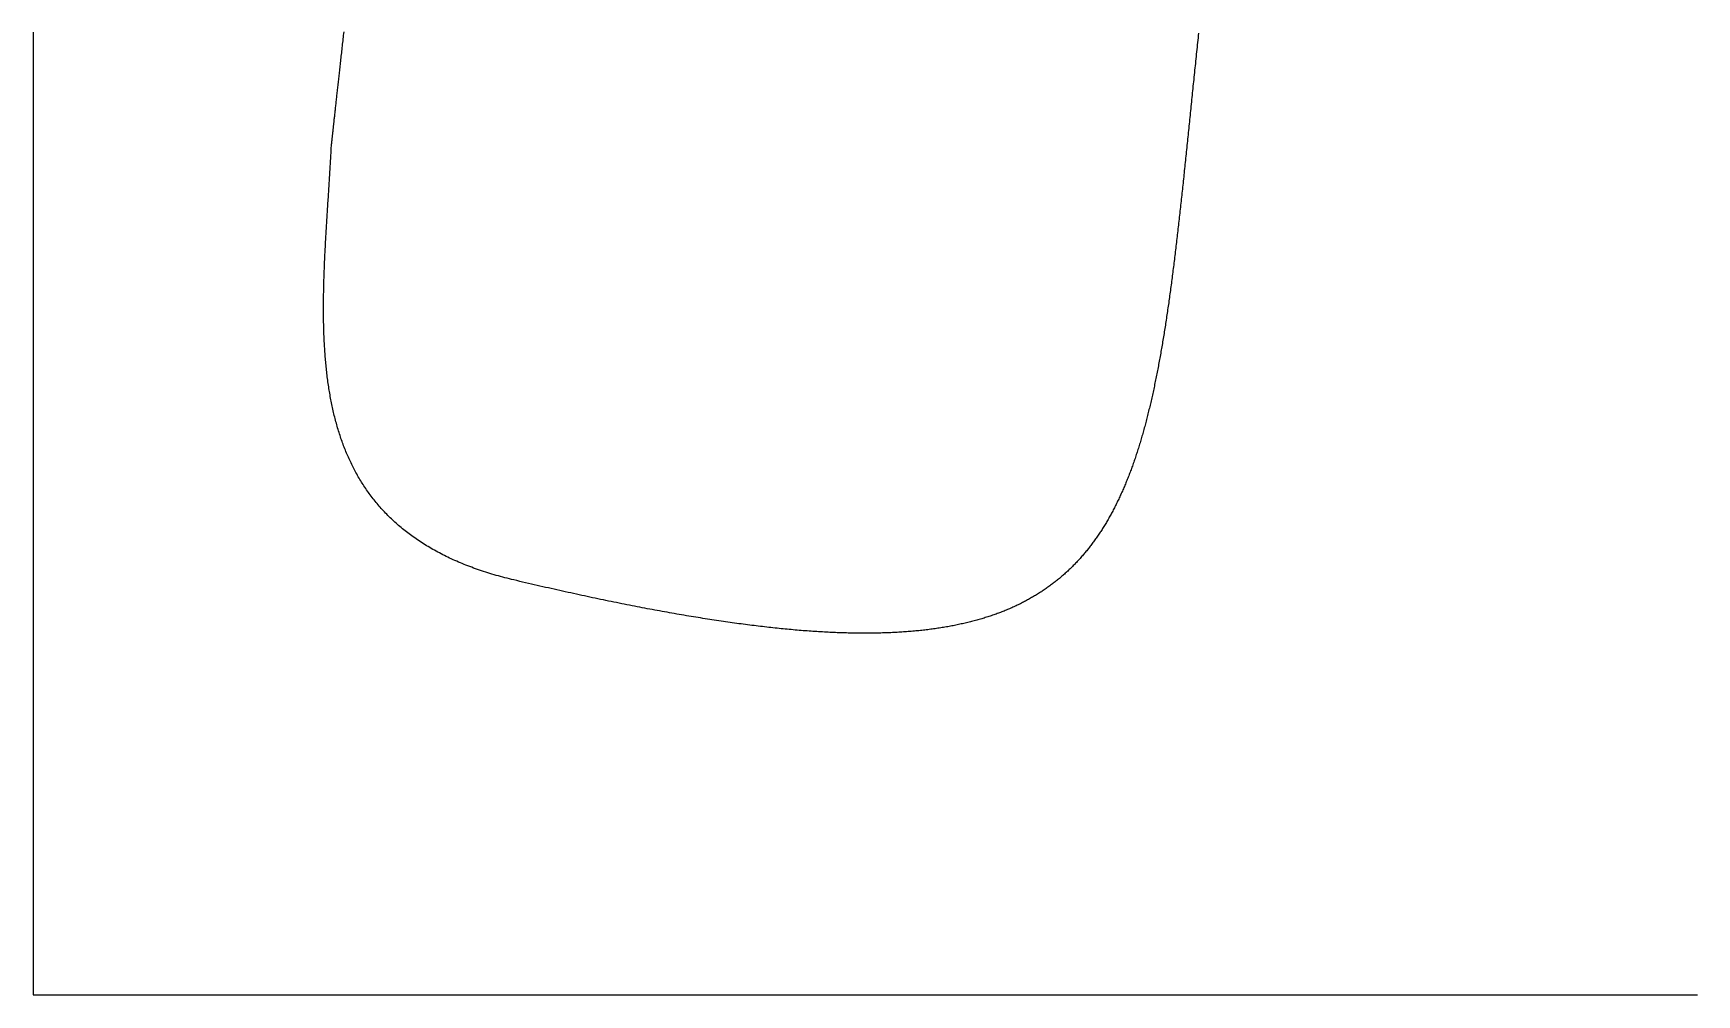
# Model space of a CAD drawing. Header units: metres. Extents: x -47 to 47, y -110 to 110.
# Drawn here: x -47.34 to 0, y -110.37 to -82.99 of the extents above; entities that cross this region are included whole.
import ezdxf

# ---------------------------------------------------------------- set-up
doc = ezdxf.new("R2010")
doc.units = ezdxf.units.M

msp = doc.modelspace()

# ---------------------------------------------------------------- linework, layer by layer
for points in [[(-47.341, -82.963), (-47.341, -83.013), (-47.341, -83.063), (-47.341, -83.113), (-47.341, -83.163), (-47.341, -83.213), (-47.341, -83.263), (-47.341, -83.313), (-47.341, -83.363), (-47.341, -83.413), (-47.341, -83.463), (-47.341, -83.513), (-47.341, -83.563), (-47.341, -83.613), (-47.341, -83.663), (-47.341, -83.713), (-47.341, -83.763), (-47.341, -83.813), (-47.341, -83.863), (-47.341, -83.913), (-47.341, -83.963), (-47.341, -84.013), (-47.341, -84.063), (-47.341, -84.113), (-47.341, -84.163), (-47.341, -84.213), (-47.341, -84.263), (-47.341, -84.313), (-47.341, -84.363), (-47.341, -84.413), (-47.341, -84.463), (-47.341, -84.513), (-47.341, -84.563), (-47.341, -84.613), (-47.341, -84.663), (-47.341, -84.713), (-47.341, -84.763), (-47.341, -84.813), (-47.341, -84.863), (-47.341, -84.913), (-47.341, -84.963), (-47.341, -85.013), (-47.341, -85.063), (-47.341, -85.113), (-47.341, -85.163), (-47.341, -85.213), (-47.341, -85.263), (-47.341, -85.313), (-47.341, -85.363), (-47.341, -85.413), (-47.341, -85.463), (-47.341, -85.513), (-47.341, -85.563), (-47.341, -85.613), (-47.341, -85.663), (-47.341, -85.713), (-47.341, -85.763), (-47.341, -85.813), (-47.341, -85.863), (-47.341, -85.913), (-47.341, -85.963), (-47.341, -86.013), (-47.341, -86.063), (-47.341, -86.113), (-47.341, -86.163), (-47.341, -86.214), (-47.341, -86.264), (-47.341, -86.314), (-47.341, -86.364), (-47.341, -86.414), (-47.341, -86.464), (-47.341, -86.514), (-47.341, -86.564), (-47.341, -86.614), (-47.341, -86.664), (-47.341, -86.714), (-47.341, -86.764), (-47.341, -86.814), (-47.341, -86.864), (-47.341, -86.914), (-47.341, -86.964), (-47.341, -87.014), (-47.341, -87.064), (-47.341, -87.114), (-47.341, -87.164), (-47.341, -87.214), (-47.341, -87.264), (-47.341, -87.314), (-47.341, -87.364), (-47.341, -87.414), (-47.341, -87.464), (-47.341, -87.514), (-47.341, -87.564), (-47.341, -87.614), (-47.341, -87.664), (-47.341, -87.714), (-47.341, -87.764), (-47.341, -87.814), (-47.341, -87.864), (-47.341, -87.914), (-47.341, -87.964), (-47.341, -88.014), (-47.341, -88.064), (-47.341, -88.114), (-47.341, -88.164), (-47.341, -88.214), (-47.341, -88.264), (-47.341, -88.314), (-47.341, -88.364), (-47.341, -88.414), (-47.341, -88.464), (-47.341, -88.514), (-47.341, -88.564), (-47.341, -88.614), (-47.341, -88.664), (-47.341, -88.714), (-47.341, -88.764), (-47.341, -88.814), (-47.341, -88.864), (-47.341, -88.914), (-47.341, -88.964), (-47.341, -89.014), (-47.341, -89.064), (-47.341, -89.114), (-47.341, -89.164), (-47.341, -89.214), (-47.341, -89.264), (-47.341, -89.314), (-47.341, -89.364), (-47.341, -89.414), (-47.341, -89.464), (-47.341, -89.514), (-47.341, -89.564), (-47.341, -89.614), (-47.341, -89.664), (-47.341, -89.714), (-47.341, -89.764), (-47.341, -89.814), (-47.341, -89.864), (-47.341, -89.914), (-47.341, -89.964), (-47.341, -90.014), (-47.341, -90.064), (-47.341, -90.114), (-47.341, -90.164), (-47.341, -90.214), (-47.341, -90.264), (-47.341, -90.314), (-47.341, -90.364), (-47.341, -90.414), (-47.341, -90.464), (-47.341, -90.514), (-47.341, -90.564), (-47.341, -90.614), (-47.341, -90.664), (-47.341, -90.714), (-47.341, -90.764), (-47.341, -90.814), (-47.341, -90.864), (-47.341, -90.914), (-47.341, -90.964), (-47.341, -91.014), (-47.341, -91.064), (-47.341, -91.114), (-47.341, -91.164), (-47.341, -91.214), (-47.341, -91.264), (-47.341, -91.314), (-47.341, -91.364), (-47.341, -91.414), (-47.341, -91.464), (-47.341, -91.514), (-47.341, -91.564), (-47.341, -91.614), (-47.341, -91.664), (-47.341, -91.714), (-47.341, -91.764), (-47.341, -91.814), (-47.341, -91.864), (-47.341, -91.914), (-47.341, -91.964), (-47.341, -92.014), (-47.341, -92.064), (-47.341, -92.114), (-47.341, -92.164), (-47.341, -92.214), (-47.341, -92.264), (-47.341, -92.314), (-47.341, -92.364), (-47.341, -92.414), (-47.341, -92.464), (-47.341, -92.514), (-47.341, -92.564), (-47.341, -92.615), (-47.341, -92.665), (-47.341, -92.715), (-47.341, -92.765), (-47.341, -92.815), (-47.341, -92.865), (-47.341, -92.915), (-47.341, -92.965), (-47.341, -93.015), (-47.341, -93.065), (-47.341, -93.115), (-47.341, -93.165), (-47.341, -93.215), (-47.341, -93.265), (-47.341, -93.315), (-47.341, -93.365), (-47.341, -93.415), (-47.341, -93.465), (-47.341, -93.515), (-47.341, -93.565), (-47.341, -93.615), (-47.341, -93.665), (-47.341, -93.715), (-47.341, -93.765), (-47.341, -93.815), (-47.341, -93.865), (-47.341, -93.915), (-47.341, -93.965), (-47.341, -94.015), (-47.341, -94.065), (-47.341, -94.115), (-47.341, -94.165), (-47.341, -94.215), (-47.341, -94.265), (-47.341, -94.315), (-47.341, -94.365), (-47.341, -94.415), (-47.341, -94.465), (-47.341, -94.515), (-47.341, -94.565), (-47.341, -94.615), (-47.341, -94.665), (-47.341, -94.715), (-47.341, -94.765), (-47.341, -94.815), (-47.341, -94.865), (-47.341, -94.915), (-47.341, -94.965), (-47.341, -95.015), (-47.341, -95.065), (-47.341, -95.115), (-47.341, -95.165), (-47.341, -95.215), (-47.341, -95.265), (-47.341, -95.315), (-47.341, -95.365), (-47.341, -95.415), (-47.341, -95.465), (-47.341, -95.515), (-47.341, -95.565), (-47.341, -95.615), (-47.341, -95.665), (-47.341, -95.715), (-47.341, -95.765), (-47.341, -95.815), (-47.341, -95.865), (-47.341, -95.915), (-47.341, -95.965), (-47.341, -96.015), (-47.341, -96.065), (-47.341, -96.115), (-47.341, -96.165), (-47.341, -96.215), (-47.341, -96.265), (-47.341, -96.315), (-47.341, -96.365), (-47.341, -96.415), (-47.341, -96.465), (-47.341, -96.515), (-47.341, -96.565), (-47.341, -96.615), (-47.341, -96.665), (-47.341, -96.715), (-47.341, -96.765), (-47.341, -96.815), (-47.341, -96.865), (-47.341, -96.915), (-47.341, -96.965), (-47.341, -97.015), (-47.341, -97.065), (-47.341, -97.115), (-47.341, -97.165), (-47.341, -97.215), (-47.341, -97.265), (-47.341, -97.315), (-47.341, -97.365), (-47.341, -97.415), (-47.341, -97.465), (-47.341, -97.515), (-47.341, -97.565), (-47.341, -97.615), (-47.341, -97.665), (-47.341, -97.715), (-47.341, -97.765), (-47.341, -97.815), (-47.341, -97.865), (-47.341, -97.915), (-47.341, -97.965), (-47.341, -98.015), (-47.341, -98.065), (-47.341, -98.115), (-47.341, -98.165), (-47.341, -98.215), (-47.341, -98.265), (-47.341, -98.315), (-47.341, -98.365), (-47.341, -98.415), (-47.341, -98.465), (-47.341, -98.515), (-47.341, -98.565), (-47.341, -98.615), (-47.341, -98.665), (-47.341, -98.715), (-47.341, -98.765), (-47.341, -98.815), (-47.341, -98.865), (-47.341, -98.915), (-47.341, -98.966), (-47.341, -99.016), (-47.341, -99.066), (-47.341, -99.116), (-47.341, -99.166), (-47.341, -99.216), (-47.341, -99.266), (-47.341, -99.316), (-47.341, -99.366), (-47.341, -99.416), (-47.341, -99.466), (-47.341, -99.516), (-47.341, -99.566), (-47.341, -99.616), (-47.341, -99.666), (-47.341, -99.716), (-47.341, -99.766), (-47.341, -99.816), (-47.341, -99.866), (-47.341, -99.916), (-47.341, -99.966), (-47.341, -100.016), (-47.341, -100.066), (-47.341, -100.116), (-47.341, -100.166), (-47.341, -100.216), (-47.341, -100.266), (-47.341, -100.316), (-47.341, -100.366), (-47.341, -100.416), (-47.341, -100.466), (-47.341, -100.516), (-47.341, -100.566), (-47.341, -100.616), (-47.341, -100.666), (-47.341, -100.716), (-47.341, -100.766), (-47.341, -100.816), (-47.341, -100.866), (-47.341, -100.916), (-47.341, -100.966), (-47.341, -101.016), (-47.341, -101.066), (-47.341, -101.116), (-47.341, -101.166), (-47.341, -101.216), (-47.341, -101.266), (-47.341, -101.316), (-47.341, -101.366), (-47.341, -101.416), (-47.341, -101.466), (-47.341, -101.516), (-47.341, -101.566), (-47.341, -101.616), (-47.341, -101.666), (-47.341, -101.716), (-47.341, -101.766), (-47.341, -101.816), (-47.341, -101.866), (-47.341, -101.916), (-47.341, -101.966), (-47.341, -102.016), (-47.341, -102.066), (-47.341, -102.116), (-47.341, -102.166), (-47.341, -102.216), (-47.341, -102.266), (-47.341, -102.316), (-47.341, -102.366), (-47.341, -102.416), (-47.341, -102.466), (-47.341, -102.516), (-47.341, -102.566), (-47.341, -102.616), (-47.341, -102.666), (-47.341, -102.716), (-47.341, -102.766), (-47.341, -102.816), (-47.341, -102.866), (-47.341, -102.916), (-47.341, -102.966), (-47.341, -103.016), (-47.341, -103.066), (-47.341, -103.116), (-47.341, -103.166), (-47.341, -103.216), (-47.341, -103.266), (-47.341, -103.316), (-47.341, -103.366), (-47.341, -103.416), (-47.341, -103.466), (-47.341, -103.516), (-47.341, -103.566), (-47.341, -103.616), (-47.341, -103.666), (-47.341, -103.716), (-47.341, -103.766), (-47.341, -103.816), (-47.341, -103.866), (-47.341, -103.916), (-47.341, -103.966), (-47.341, -104.016), (-47.341, -104.066), (-47.341, -104.116), (-47.341, -104.166), (-47.341, -104.216), (-47.341, -104.266), (-47.341, -104.316), (-47.341, -104.366), (-47.341, -104.416), (-47.341, -104.466), (-47.341, -104.516), (-47.341, -104.566), (-47.341, -104.616), (-47.341, -104.666), (-47.341, -104.716), (-47.341, -104.766), (-47.341, -104.816), (-47.341, -104.866), (-47.341, -104.916), (-47.341, -104.966), (-47.341, -105.016), (-47.341, -105.066), (-47.341, -105.116), (-47.341, -105.166), (-47.341, -105.216), (-47.341, -105.266), (-47.341, -105.316), (-47.341, -105.367), (-47.341, -105.417), (-47.341, -105.467), (-47.341, -105.517), (-47.341, -105.567), (-47.341, -105.617), (-47.341, -105.667), (-47.341, -105.717), (-47.341, -105.767), (-47.341, -105.817), (-47.341, -105.867), (-47.341, -105.917), (-47.341, -105.967), (-47.341, -106.017), (-47.341, -106.067), (-47.341, -106.117), (-47.341, -106.167), (-47.341, -106.217), (-47.341, -106.267), (-47.341, -106.317), (-47.341, -106.367), (-47.341, -106.417), (-47.341, -106.467), (-47.341, -106.517), (-47.341, -106.567), (-47.341, -106.617), (-47.341, -106.667), (-47.341, -106.717), (-47.341, -106.767), (-47.341, -106.817), (-47.341, -106.867), (-47.341, -106.917), (-47.341, -106.967), (-47.341, -107.017), (-47.341, -107.067), (-47.341, -107.117), (-47.341, -107.167), (-47.341, -107.217), (-47.341, -107.267), (-47.341, -107.317), (-47.341, -107.367), (-47.341, -107.417), (-47.341, -107.467), (-47.341, -107.517), (-47.341, -107.567), (-47.341, -107.617), (-47.341, -107.667), (-47.341, -107.717), (-47.341, -107.767), (-47.341, -107.817), (-47.341, -107.867), (-47.341, -107.917), (-47.341, -107.967), (-47.341, -108.017), (-47.341, -108.067), (-47.341, -108.117), (-47.341, -108.167), (-47.341, -108.217), (-47.341, -108.267), (-47.341, -108.317), (-47.341, -108.367), (-47.341, -108.417), (-47.341, -108.467), (-47.341, -108.517), (-47.341, -108.567), (-47.341, -108.617), (-47.341, -108.667), (-47.341, -108.717), (-47.341, -108.767), (-47.341, -108.817), (-47.341, -108.867), (-47.341, -108.917), (-47.341, -108.967), (-47.341, -109.017), (-47.341, -109.067), (-47.341, -109.117), (-47.341, -109.167), (-47.341, -109.217), (-47.341, -109.267), (-47.341, -109.317), (-47.341, -109.367), (-47.341, -109.417), (-47.341, -109.467), (-47.341, -109.517), (-47.341, -109.567), (-47.341, -109.617), (-47.341, -109.667), (-47.341, -109.717), (-47.341, -109.767), (-47.341, -109.817), (-47.341, -109.867), (-47.341, -109.917), (-47.341, -109.967), (-47.341, -110.017), (-47.341, -110.067), (-47.341, -110.117), (-47.341, -110.167), (-47.341, -110.217), (-47.341, -110.267), (-47.341, -110.317), (-47.341, -110.367)], [(-38.855, -86.201), (-38.855, -86.2), (-38.855, -86.198), (-38.855, -86.196), (-38.855, -86.193), (-38.854, -86.19), (-38.854, -86.186), (-38.853, -86.181), (-38.853, -86.176), (-38.852, -86.17), (-38.852, -86.163), (-38.851, -86.157), (-38.85, -86.149), (-38.849, -86.141), (-38.848, -86.132), (-38.847, -86.123), (-38.846, -86.113), (-38.845, -86.103), (-38.844, -86.092), (-38.843, -86.081), (-38.842, -86.069), (-38.84, -86.056), (-38.839, -86.043), (-38.837, -86.03), (-38.836, -86.015), (-38.834, -86.001), (-38.832, -85.986), (-38.831, -85.97), (-38.829, -85.954), (-38.827, -85.937), (-38.825, -85.92), (-38.823, -85.902), (-38.821, -85.883), (-38.819, -85.865), (-38.817, -85.845), (-38.815, -85.825), (-38.813, -85.805), (-38.81, -85.784), (-38.808, -85.763), (-38.806, -85.741), (-38.803, -85.718), (-38.801, -85.695), (-38.798, -85.672), (-38.796, -85.648), (-38.793, -85.624), (-38.79, -85.599), (-38.787, -85.573), (-38.784, -85.548), (-38.782, -85.521), (-38.779, -85.495), (-38.776, -85.467), (-38.773, -85.44), (-38.769, -85.411), (-38.766, -85.383), (-38.763, -85.354), (-38.76, -85.324), (-38.756, -85.294), (-38.753, -85.263), (-38.75, -85.232), (-38.746, -85.201), (-38.743, -85.169), (-38.739, -85.137), (-38.735, -85.104), (-38.732, -85.071), (-38.728, -85.037), (-38.724, -85.003), (-38.72, -84.968), (-38.717, -84.933), (-38.713, -84.898), (-38.709, -84.862), (-38.705, -84.826), (-38.701, -84.789), (-38.697, -84.752), (-38.692, -84.715), (-38.688, -84.677), (-38.684, -84.638), (-38.68, -84.599), (-38.675, -84.56), (-38.671, -84.521), (-38.666, -84.481), (-38.662, -84.44), (-38.657, -84.399), (-38.653, -84.358), (-38.648, -84.317), (-38.644, -84.275), (-38.639, -84.232), (-38.634, -84.189), (-38.629, -84.146), (-38.625, -84.103), (-38.62, -84.059), (-38.615, -84.015), (-38.61, -83.97), (-38.605, -83.925), (-38.6, -83.879), (-38.595, -83.834), (-38.59, -83.787), (-38.584, -83.741), (-38.579, -83.694), (-38.574, -83.647), (-38.569, -83.599), (-38.563, -83.551), (-38.558, -83.503), (-38.553, -83.454), (-38.547, -83.405), (-38.542, -83.356), (-38.536, -83.306), (-38.53, -83.256), (-38.525, -83.206), (-38.519, -83.155), (-38.514, -83.104), (-38.508, -83.053), (-38.502, -83.001), (-38.496, -82.949)], [(-14.178, -82.987), (-14.185, -83.054), (-14.192, -83.122), (-14.199, -83.189), (-14.206, -83.256), (-14.213, -83.322), (-14.22, -83.389), (-14.227, -83.455), (-14.234, -83.522), (-14.241, -83.588), (-14.248, -83.654), (-14.255, -83.72), (-14.262, -83.786), (-14.269, -83.852), (-14.275, -83.917), (-14.282, -83.982), (-14.289, -84.048), (-14.296, -84.113), (-14.302, -84.178), (-14.309, -84.243), (-14.316, -84.308), (-14.322, -84.372), (-14.329, -84.437), (-14.336, -84.501), (-14.342, -84.565), (-14.349, -84.629), (-14.355, -84.693), (-14.362, -84.757), (-14.368, -84.821), (-14.375, -84.884), (-14.381, -84.948), (-14.388, -85.011), (-14.394, -85.074), (-14.401, -85.137), (-14.407, -85.2), (-14.413, -85.263), (-14.42, -85.325), (-14.426, -85.388), (-14.433, -85.45), (-14.439, -85.512), (-14.445, -85.575), (-14.452, -85.637), (-14.458, -85.698), (-14.464, -85.76), (-14.471, -85.822), (-14.477, -85.883), (-14.483, -85.944), (-14.489, -86.005), (-14.496, -86.066), (-14.502, -86.127), (-14.508, -86.188), (-14.514, -86.249), (-14.521, -86.309), (-14.527, -86.369), (-14.533, -86.43), (-14.539, -86.49), (-14.545, -86.55), (-14.552, -86.609), (-14.558, -86.669), (-14.564, -86.729), (-14.57, -86.788), (-14.576, -86.847), (-14.583, -86.907), (-14.589, -86.966), (-14.595, -87.024), (-14.601, -87.083), (-14.607, -87.142), (-14.614, -87.2), (-14.62, -87.259), (-14.626, -87.317), (-14.632, -87.375), (-14.638, -87.433), (-14.644, -87.491), (-14.651, -87.548), (-14.657, -87.606), (-14.663, -87.663), (-14.669, -87.72), (-14.675, -87.778), (-14.682, -87.835), (-14.688, -87.892), (-14.694, -87.948), (-14.7, -88.005), (-14.706, -88.061), (-14.713, -88.118), (-14.719, -88.174), (-14.725, -88.23), (-14.731, -88.286), (-14.738, -88.342), (-14.744, -88.397), (-14.75, -88.453), (-14.757, -88.508), (-14.763, -88.564), (-14.769, -88.619), (-14.776, -88.674), (-14.782, -88.729), (-14.788, -88.783), (-14.795, -88.838), (-14.801, -88.892), (-14.807, -88.947), (-14.814, -89.001), (-14.82, -89.055), (-14.827, -89.109), (-14.833, -89.163), (-14.839, -89.217), (-14.846, -89.27), (-14.852, -89.323), (-14.859, -89.377), (-14.865, -89.43), (-14.872, -89.483), (-14.879, -89.536), (-14.885, -89.589), (-14.892, -89.641), (-14.898, -89.694), (-14.905, -89.746), (-14.912, -89.798), (-14.918, -89.85), (-14.925, -89.902), (-14.932, -89.954), (-14.938, -90.006), (-14.945, -90.057), (-14.952, -90.109), (-14.959, -90.16), (-14.966, -90.211), (-14.973, -90.262), (-14.979, -90.313), (-14.986, -90.364), (-14.993, -90.414), (-15, -90.465), (-15.007, -90.515), (-15.014, -90.565), (-15.021, -90.615), (-15.028, -90.665), (-15.035, -90.715), (-15.043, -90.765), (-15.05, -90.814), (-15.057, -90.864), (-15.064, -90.913), (-15.071, -90.962), (-15.079, -91.011), (-15.086, -91.06), (-15.093, -91.109), (-15.101, -91.158), (-15.108, -91.206), (-15.115, -91.254), (-15.123, -91.303), (-15.13, -91.351), (-15.138, -91.399), (-15.146, -91.446), (-15.153, -91.494), (-15.161, -91.542), (-15.168, -91.589), (-15.176, -91.636), (-15.184, -91.684), (-15.192, -91.731), (-15.2, -91.778), (-15.207, -91.824), (-15.215, -91.871), (-15.223, -91.917), (-15.231, -91.964), (-15.239, -92.01), (-15.247, -92.056), (-15.255, -92.102), (-15.264, -92.148), (-15.272, -92.194), (-15.28, -92.239), (-15.288, -92.285), (-15.297, -92.33), (-15.305, -92.375), (-15.313, -92.42), (-15.322, -92.465), (-15.33, -92.51), (-15.339, -92.554), (-15.347, -92.599), (-15.356, -92.643), (-15.365, -92.687), (-15.373, -92.732), (-15.382, -92.776), (-15.391, -92.819), (-15.4, -92.863), (-15.409, -92.907), (-15.418, -92.95), (-15.427, -92.993), (-15.436, -93.037), (-15.445, -93.08), (-15.454, -93.123), (-15.463, -93.165), (-15.472, -93.208), (-15.482, -93.25), (-15.491, -93.293), (-15.501, -93.335), (-15.51, -93.377), (-15.52, -93.419), (-15.529, -93.461), (-15.539, -93.503), (-15.548, -93.544), (-15.558, -93.586), (-15.568, -93.627), (-15.578, -93.668), (-15.588, -93.709), (-15.598, -93.75), (-15.608, -93.791), (-15.618, -93.832), (-15.628, -93.872), (-15.638, -93.913), (-15.648, -93.953), (-15.659, -93.993), (-15.669, -94.033), (-15.68, -94.073), (-15.69, -94.113), (-15.701, -94.152), (-15.711, -94.192), (-15.722, -94.231), (-15.733, -94.27), (-15.744, -94.309), (-15.755, -94.348), (-15.765, -94.387), (-15.777, -94.426), (-15.788, -94.464), (-15.799, -94.502), (-15.81, -94.541), (-15.821, -94.579), (-15.833, -94.617), (-15.844, -94.655), (-15.855, -94.693), (-15.867, -94.73), (-15.879, -94.768), (-15.89, -94.805), (-15.902, -94.842), (-15.914, -94.879), (-15.926, -94.916), (-15.938, -94.953), (-15.95, -94.99), (-15.962, -95.026), (-15.974, -95.063), (-15.986, -95.099), (-15.999, -95.135), (-16.011, -95.171), (-16.024, -95.207), (-16.036, -95.243), (-16.049, -95.278), (-16.062, -95.314), (-16.074, -95.349), (-16.087, -95.384), (-16.1, -95.419), (-16.113, -95.454), (-16.126, -95.489), (-16.139, -95.524), (-16.153, -95.559), (-16.166, -95.593), (-16.179, -95.627), (-16.193, -95.661), (-16.206, -95.695), (-16.22, -95.729), (-16.234, -95.763), (-16.248, -95.797), (-16.261, -95.83), (-16.275, -95.864), (-16.289, -95.897), (-16.304, -95.93), (-16.318, -95.963), (-16.332, -95.996), (-16.346, -96.029), (-16.361, -96.061), (-16.376, -96.094), (-16.39, -96.126), (-16.405, -96.158), (-16.42, -96.19), (-16.435, -96.222), (-16.45, -96.254), (-16.465, -96.285), (-16.48, -96.317), (-16.495, -96.348), (-16.51, -96.38), (-16.526, -96.411), (-16.541, -96.442), (-16.557, -96.473), (-16.573, -96.503), (-16.589, -96.534), (-16.604, -96.564), (-16.62, -96.595), (-16.636, -96.625), (-16.653, -96.655), (-16.669, -96.685), (-16.685, -96.715), (-16.702, -96.744), (-16.718, -96.774), (-16.735, -96.803), (-16.752, -96.833), (-16.768, -96.862), (-16.785, -96.891), (-16.802, -96.92), (-16.82, -96.948), (-16.837, -96.977), (-16.854, -97.005), (-16.872, -97.034), (-16.889, -97.062), (-16.907, -97.09), (-16.924, -97.118), (-16.942, -97.146), (-16.96, -97.174), (-16.978, -97.201), (-16.996, -97.229), (-17.015, -97.256), (-17.033, -97.283), (-17.051, -97.31), (-17.07, -97.337), (-17.088, -97.364), (-17.107, -97.39), (-17.126, -97.417), (-17.145, -97.443), (-17.164, -97.47), (-17.183, -97.496), (-17.203, -97.522), (-17.222, -97.547), (-17.241, -97.573), (-17.261, -97.599), (-17.281, -97.624), (-17.301, -97.65), (-17.32, -97.675), (-17.341, -97.7), (-17.361, -97.725), (-17.381, -97.749), (-17.401, -97.774), (-17.422, -97.799), (-17.442, -97.823), (-17.463, -97.847), (-17.484, -97.871), (-17.505, -97.895), (-17.526, -97.919), (-17.547, -97.943), (-17.568, -97.967), (-17.59, -97.99), (-17.611, -98.013), (-17.633, -98.037), (-17.655, -98.06), (-17.676, -98.083), (-17.698, -98.106), (-17.72, -98.128), (-17.743, -98.151), (-17.765, -98.173), (-17.787, -98.195), (-17.81, -98.218), (-17.833, -98.24), (-17.856, -98.262), (-17.878, -98.283), (-17.901, -98.305), (-17.925, -98.326), (-17.948, -98.348), (-17.971, -98.369), (-17.995, -98.39), (-18.019, -98.411), (-18.042, -98.432), (-18.066, -98.453), (-18.09, -98.473), (-18.114, -98.494), (-18.139, -98.514), (-18.163, -98.534), (-18.188, -98.554), (-18.212, -98.574), (-18.237, -98.594), (-18.262, -98.614), (-18.287, -98.633), (-18.312, -98.652), (-18.338, -98.672), (-18.363, -98.691), (-18.389, -98.71), (-18.414, -98.729), (-18.44, -98.747), (-18.466, -98.766), (-18.492, -98.785), (-18.518, -98.803), (-18.545, -98.821), (-18.571, -98.839), (-18.598, -98.857), (-18.625, -98.875), (-18.651, -98.893), (-18.678, -98.91), (-18.706, -98.928), (-18.733, -98.945), (-18.76, -98.962), (-18.788, -98.979), (-18.816, -98.996), (-18.843, -99.013), (-18.871, -99.029), (-18.9, -99.046), (-18.928, -99.062), (-18.956, -99.078), (-18.985, -99.095), (-19.013, -99.11), (-19.042, -99.126), (-19.071, -99.142), (-19.1, -99.158), (-19.13, -99.173), (-19.159, -99.188), (-19.188, -99.204), (-19.218, -99.219), (-19.248, -99.234), (-19.278, -99.248), (-19.308, -99.263), (-19.338, -99.278), (-19.369, -99.292), (-19.399, -99.306), (-19.43, -99.32), (-19.461, -99.334), (-19.492, -99.348), (-19.523, -99.362), (-19.554, -99.376), (-19.585, -99.389), (-19.617, -99.402), (-19.649, -99.416), (-19.681, -99.429), (-19.713, -99.442), (-19.745, -99.454), (-19.777, -99.467), (-19.81, -99.48), (-19.842, -99.492), (-19.875, -99.504), (-19.908, -99.517), (-19.941, -99.529), (-19.974, -99.54), (-20.008, -99.552), (-20.041, -99.564), (-20.075, -99.575), (-20.109, -99.587), (-20.143, -99.598), (-20.177, -99.609), (-20.211, -99.62), (-20.246, -99.631), (-20.28, -99.642), (-20.315, -99.652), (-20.35, -99.663), (-20.385, -99.673), (-20.42, -99.683), (-20.456, -99.693), (-20.492, -99.703), (-20.527, -99.713), (-20.563, -99.723), (-20.599, -99.732), (-20.635, -99.742), (-20.672, -99.751), (-20.708, -99.76), (-20.745, -99.769), (-20.782, -99.778), (-20.819, -99.787), (-20.856, -99.795), (-20.894, -99.804), (-20.931, -99.812), (-20.969, -99.821), (-21.007, -99.829), (-21.045, -99.837), (-21.083, -99.844), (-21.121, -99.852), (-21.16, -99.86), (-21.199, -99.867), (-21.238, -99.874), (-21.277, -99.882), (-21.316, -99.889), (-21.355, -99.896), (-21.395, -99.902), (-21.435, -99.909), (-21.475, -99.916), (-21.515, -99.922), (-21.555, -99.928), (-21.595, -99.934), (-21.636, -99.94), (-21.677, -99.946), (-21.718, -99.952), (-21.759, -99.958), (-21.8, -99.963), (-21.842, -99.968), (-21.883, -99.974), (-21.925, -99.979), (-21.967, -99.984), (-22.009, -99.989), (-22.052, -99.993), (-22.094, -99.998), (-22.137, -100.002), (-22.18, -100.007), (-22.223, -100.011), (-22.266, -100.015), (-22.309, -100.019), (-22.353, -100.022), (-22.397, -100.026), (-22.441, -100.03), (-22.485, -100.033), (-22.529, -100.036), (-22.574, -100.039), (-22.619, -100.042), (-22.663, -100.045), (-22.708, -100.048), (-22.754, -100.051), (-22.799, -100.053), (-22.845, -100.055), (-22.891, -100.058), (-22.937, -100.06), (-22.983, -100.062), (-23.029, -100.063), (-23.076, -100.065), (-23.123, -100.067), (-23.169, -100.068), (-23.217, -100.069), (-23.264, -100.071), (-23.311, -100.072), (-23.359, -100.073), (-23.407, -100.073), (-23.455, -100.074), (-23.503, -100.074), (-23.552, -100.075), (-23.6, -100.075), (-23.649, -100.075), (-23.698, -100.075), (-23.748, -100.075), (-23.797, -100.075), (-23.847, -100.074), (-23.897, -100.074), (-23.947, -100.073), (-23.997, -100.072), (-24.047, -100.071), (-24.098, -100.07), (-24.149, -100.069), (-24.2, -100.068), (-24.251, -100.066), (-24.302, -100.065), (-24.354, -100.063), (-24.406, -100.061), (-24.458, -100.059), (-24.51, -100.057), (-24.562, -100.055), (-24.615, -100.053), (-24.668, -100.05), (-24.721, -100.048), (-24.774, -100.045), (-24.827, -100.042), (-24.881, -100.039), (-24.935, -100.036), (-24.989, -100.032), (-25.043, -100.029), (-25.097, -100.026), (-25.152, -100.022), (-25.207, -100.018), (-25.262, -100.014), (-25.317, -100.01), (-25.373, -100.006), (-25.428, -100.002), (-25.484, -99.997), (-25.54, -99.993), (-25.597, -99.988), (-25.653, -99.983), (-25.71, -99.978), (-25.767, -99.973), (-25.824, -99.968), (-25.881, -99.962), (-25.939, -99.957), (-25.996, -99.951), (-26.054, -99.945), (-26.113, -99.94), (-26.171, -99.934), (-26.23, -99.927), (-26.289, -99.921), (-26.348, -99.915), (-26.407, -99.908), (-26.466, -99.902), (-26.526, -99.895), (-26.586, -99.888), (-26.646, -99.881), (-26.707, -99.874), (-26.767, -99.866), (-26.828, -99.859), (-26.889, -99.851), (-26.95, -99.844), (-27.012, -99.836), (-27.073, -99.828), (-27.135, -99.82), (-27.197, -99.811), (-27.26, -99.803), (-27.322, -99.795), (-27.385, -99.786), (-27.448, -99.777), (-27.511, -99.768), (-27.575, -99.759), (-27.638, -99.75), (-27.702, -99.741), (-27.766, -99.732), (-27.831, -99.722), (-27.895, -99.712), (-27.96, -99.703), (-28.025, -99.693), (-28.09, -99.683), (-28.156, -99.672), (-28.221, -99.662), (-28.287, -99.652), (-28.354, -99.641), (-28.42, -99.63), (-28.487, -99.62), (-28.553, -99.609), (-28.62, -99.597), (-28.688, -99.586), (-28.755, -99.575), (-28.823, -99.563), (-28.891, -99.552), (-28.959, -99.54), (-29.028, -99.528), (-29.097, -99.516), (-29.166, -99.504), (-29.235, -99.492), (-29.304, -99.479), (-29.374, -99.467), (-29.444, -99.454), (-29.514, -99.441), (-29.584, -99.429), (-29.655, -99.415), (-29.726, -99.402), (-29.797, -99.389), (-29.868, -99.376), (-29.939, -99.362), (-30.011, -99.348), (-30.083, -99.334), (-30.156, -99.321), (-30.228, -99.306), (-30.301, -99.292), (-30.374, -99.278), (-30.447, -99.263), (-30.521, -99.249), (-30.594, -99.234), (-30.668, -99.219), (-30.742, -99.204), (-30.817, -99.189), (-30.892, -99.174), (-30.966, -99.158), (-31.042, -99.143), (-31.117, -99.127), (-31.193, -99.112), (-31.269, -99.096), (-31.345, -99.08), (-31.421, -99.063), (-31.498, -99.047), (-31.575, -99.031), (-31.652, -99.014), (-31.729, -98.998), (-31.807, -98.981), (-31.885, -98.964), (-31.963, -98.947), (-32.042, -98.929), (-32.12, -98.912), (-32.199, -98.895), (-32.278, -98.877), (-32.358, -98.859), (-32.437, -98.842), (-32.517, -98.824), (-32.598, -98.805), (-32.678, -98.787), (-32.759, -98.769), (-32.84, -98.75), (-32.921, -98.732), (-33.002, -98.713), (-33.084, -98.694), (-33.166, -98.675), (-33.248, -98.656), (-33.331, -98.637), (-33.413, -98.617), (-33.497, -98.598), (-33.58, -98.578), (-33.663, -98.558)], [(-33.663, -98.558), (-33.728, -98.543), (-33.792, -98.527), (-33.856, -98.511), (-33.919, -98.495), (-33.981, -98.478), (-34.044, -98.461), (-34.105, -98.444), (-34.166, -98.427), (-34.227, -98.409), (-34.287, -98.391), (-34.347, -98.373), (-34.406, -98.355), (-34.465, -98.336), (-34.523, -98.317), (-34.581, -98.298), (-34.638, -98.278), (-34.695, -98.259), (-34.752, -98.239), (-34.808, -98.219), (-34.863, -98.198), (-34.918, -98.178), (-34.973, -98.157), (-35.027, -98.135), (-35.08, -98.114), (-35.133, -98.092), (-35.186, -98.071), (-35.238, -98.048), (-35.29, -98.026), (-35.341, -98.003), (-35.392, -97.981), (-35.443, -97.957), (-35.493, -97.934), (-35.542, -97.911), (-35.592, -97.887), (-35.64, -97.863), (-35.688, -97.839), (-35.736, -97.814), (-35.784, -97.789), (-35.831, -97.764), (-35.877, -97.739), (-35.923, -97.714), (-35.969, -97.688), (-36.014, -97.662), (-36.059, -97.636), (-36.103, -97.61), (-36.147, -97.583), (-36.191, -97.556), (-36.234, -97.53), (-36.277, -97.502), (-36.319, -97.475), (-36.361, -97.447), (-36.403, -97.419), (-36.444, -97.391), (-36.484, -97.363), (-36.525, -97.334), (-36.565, -97.306), (-36.604, -97.277), (-36.643, -97.248), (-36.682, -97.218), (-36.72, -97.189), (-36.758, -97.159), (-36.796, -97.129), (-36.833, -97.099), (-36.87, -97.068), (-36.906, -97.038), (-36.942, -97.007), (-36.978, -96.976), (-37.013, -96.945), (-37.048, -96.913), (-37.082, -96.882), (-37.117, -96.85), (-37.15, -96.818), (-37.184, -96.786), (-37.217, -96.753), (-37.249, -96.721), (-37.282, -96.688), (-37.314, -96.655), (-37.345, -96.622), (-37.377, -96.588), (-37.407, -96.555), (-37.438, -96.521), (-37.468, -96.487), (-37.498, -96.453), (-37.527, -96.418), (-37.556, -96.384), (-37.585, -96.349), (-37.614, -96.314), (-37.642, -96.279), (-37.669, -96.244), (-37.697, -96.209), (-37.724, -96.173), (-37.751, -96.137), (-37.777, -96.101), (-37.803, -96.065), (-37.829, -96.029), (-37.854, -95.992), (-37.879, -95.956), (-37.904, -95.919), (-37.929, -95.882), (-37.953, -95.845), (-37.977, -95.807), (-38, -95.77), (-38.023, -95.732), (-38.046, -95.694), (-38.069, -95.656), (-38.091, -95.618), (-38.113, -95.58), (-38.135, -95.541), (-38.156, -95.502), (-38.177, -95.464), (-38.198, -95.424), (-38.218, -95.385), (-38.238, -95.346), (-38.258, -95.306), (-38.278, -95.267), (-38.297, -95.227), (-38.316, -95.187), (-38.335, -95.147), (-38.353, -95.107), (-38.372, -95.066), (-38.389, -95.026), (-38.407, -94.985), (-38.424, -94.944), (-38.441, -94.903), (-38.458, -94.862), (-38.475, -94.821), (-38.491, -94.779), (-38.507, -94.738), (-38.522, -94.696), (-38.538, -94.654), (-38.553, -94.612), (-38.568, -94.57), (-38.583, -94.527), (-38.597, -94.485), (-38.611, -94.442), (-38.625, -94.4), (-38.639, -94.357), (-38.652, -94.314), (-38.665, -94.271), (-38.678, -94.227), (-38.691, -94.184), (-38.703, -94.14), (-38.715, -94.097), (-38.727, -94.053), (-38.739, -94.009), (-38.75, -93.965), (-38.762, -93.921), (-38.773, -93.876), (-38.783, -93.832), (-38.794, -93.787), (-38.804, -93.743), (-38.814, -93.698), (-38.824, -93.653), (-38.834, -93.608), (-38.843, -93.563), (-38.852, -93.518), (-38.861, -93.472), (-38.87, -93.427), (-38.879, -93.381), (-38.887, -93.335), (-38.895, -93.289), (-38.903, -93.244), (-38.911, -93.197), (-38.919, -93.151), (-38.926, -93.105), (-38.933, -93.059), (-38.94, -93.012), (-38.947, -92.965), (-38.953, -92.919), (-38.96, -92.872), (-38.966, -92.825), (-38.972, -92.778), (-38.978, -92.731), (-38.984, -92.684), (-38.989, -92.636), (-38.994, -92.589), (-38.999, -92.541), (-39.004, -92.494), (-39.009, -92.446), (-39.014, -92.398), (-39.018, -92.35), (-39.022, -92.302), (-39.026, -92.254), (-39.03, -92.206), (-39.034, -92.158), (-39.038, -92.109), (-39.041, -92.061), (-39.044, -92.012), (-39.047, -91.964), (-39.05, -91.915), (-39.053, -91.866), (-39.056, -91.817), (-39.058, -91.768), (-39.061, -91.719), (-39.063, -91.67), (-39.065, -91.621), (-39.067, -91.572), (-39.069, -91.522), (-39.07, -91.473), (-39.072, -91.423), (-39.073, -91.374), (-39.075, -91.324), (-39.076, -91.274), (-39.077, -91.224), (-39.078, -91.175), (-39.078, -91.125), (-39.079, -91.075), (-39.08, -91.024), (-39.08, -90.974), (-39.08, -90.924), (-39.08, -90.874), (-39.08, -90.823), (-39.08, -90.773), (-39.08, -90.723), (-39.08, -90.672), (-39.08, -90.621), (-39.079, -90.571), (-39.079, -90.52), (-39.078, -90.469), (-39.077, -90.418), (-39.076, -90.368), (-39.075, -90.317), (-39.074, -90.266), (-39.073, -90.215), (-39.072, -90.163), (-39.07, -90.112), (-39.069, -90.061), (-39.067, -90.01), (-39.066, -89.959), (-39.064, -89.907), (-39.062, -89.856), (-39.061, -89.804), (-39.059, -89.753), (-39.057, -89.701), (-39.055, -89.65), (-39.053, -89.598), (-39.05, -89.547), (-39.048, -89.495), (-39.046, -89.443), (-39.043, -89.391), (-39.041, -89.34), (-39.039, -89.288), (-39.036, -89.236), (-39.033, -89.184), (-39.031, -89.132), (-39.028, -89.08), (-39.025, -89.028), (-39.023, -88.976), (-39.02, -88.924), (-39.017, -88.872), (-39.014, -88.82), (-39.011, -88.768), (-39.008, -88.716), (-39.005, -88.663), (-39.002, -88.611), (-38.999, -88.559), (-38.996, -88.507), (-38.992, -88.454), (-38.989, -88.402), (-38.986, -88.35), (-38.983, -88.297), (-38.979, -88.245), (-38.976, -88.193), (-38.973, -88.14), (-38.97, -88.088), (-38.966, -88.036), (-38.963, -87.983), (-38.96, -87.931), (-38.956, -87.878), (-38.953, -87.826), (-38.949, -87.773), (-38.946, -87.721), (-38.943, -87.669), (-38.939, -87.616), (-38.936, -87.564), (-38.933, -87.511), (-38.929, -87.459), (-38.926, -87.406), (-38.923, -87.354), (-38.919, -87.301), (-38.916, -87.249), (-38.913, -87.196), (-38.909, -87.144), (-38.906, -87.091), (-38.903, -87.039), (-38.9, -86.986), (-38.896, -86.934), (-38.893, -86.882), (-38.89, -86.829), (-38.887, -86.777), (-38.884, -86.724), (-38.881, -86.672), (-38.878, -86.62), (-38.875, -86.567), (-38.872, -86.515), (-38.869, -86.463), (-38.866, -86.41), (-38.863, -86.358), (-38.861, -86.306), (-38.858, -86.253), (-38.855, -86.201)], [(-47.341, -110.367), (-47.291, -110.367), (-47.241, -110.367), (-47.191, -110.367), (-47.141, -110.367), (-47.091, -110.367), (-47.041, -110.367), (-46.991, -110.367), (-46.94, -110.367), (-46.89, -110.367), (-46.84, -110.367), (-46.79, -110.367), (-46.74, -110.367), (-46.69, -110.367), (-46.64, -110.367), (-46.59, -110.367), (-46.54, -110.367), (-46.49, -110.367), (-46.44, -110.367), (-46.39, -110.367), (-46.34, -110.367), (-46.29, -110.367), (-46.24, -110.367), (-46.19, -110.367), (-46.14, -110.367), (-46.09, -110.367), (-46.04, -110.367), (-45.99, -110.367), (-45.94, -110.367), (-45.89, -110.367), (-45.84, -110.367), (-45.79, -110.367), (-45.74, -110.367), (-45.69, -110.367), (-45.64, -110.367), (-45.59, -110.367), (-45.54, -110.367), (-45.49, -110.367), (-45.44, -110.367), (-45.39, -110.367), (-45.34, -110.367), (-45.29, -110.367), (-45.24, -110.367), (-45.19, -110.367), (-45.14, -110.367), (-45.09, -110.367), (-45.04, -110.367), (-44.99, -110.367), (-44.94, -110.367), (-44.89, -110.367), (-44.84, -110.367), (-44.79, -110.367), (-44.74, -110.367), (-44.69, -110.367), (-44.64, -110.367), (-44.59, -110.367), (-44.54, -110.367), (-44.49, -110.367), (-44.44, -110.367), (-44.39, -110.367), (-44.34, -110.367), (-44.29, -110.367), (-44.24, -110.367), (-44.19, -110.367), (-44.14, -110.367), (-44.09, -110.367), (-44.04, -110.367), (-43.99, -110.367), (-43.939, -110.367), (-43.889, -110.367), (-43.839, -110.367), (-43.789, -110.367), (-43.739, -110.367), (-43.689, -110.367), (-43.639, -110.367), (-43.589, -110.367), (-43.539, -110.367), (-43.489, -110.367), (-43.439, -110.367), (-43.389, -110.367), (-43.339, -110.367), (-43.289, -110.367), (-43.239, -110.367), (-43.189, -110.367), (-43.139, -110.367), (-43.089, -110.367), (-43.039, -110.367), (-42.989, -110.367), (-42.939, -110.367), (-42.889, -110.367), (-42.839, -110.367), (-42.789, -110.367), (-42.739, -110.367), (-42.689, -110.367), (-42.639, -110.367), (-42.589, -110.367), (-42.539, -110.367), (-42.489, -110.367), (-42.439, -110.367), (-42.389, -110.367), (-42.339, -110.367), (-42.289, -110.367), (-42.239, -110.367), (-42.189, -110.367), (-42.139, -110.367), (-42.089, -110.367), (-42.039, -110.367), (-41.989, -110.367), (-41.939, -110.367), (-41.889, -110.367), (-41.839, -110.367), (-41.789, -110.367), (-41.739, -110.367), (-41.689, -110.367), (-41.639, -110.367), (-41.589, -110.367), (-41.539, -110.367), (-41.489, -110.367), (-41.439, -110.367), (-41.389, -110.367), (-41.339, -110.367), (-41.289, -110.367), (-41.239, -110.367), (-41.189, -110.367), (-41.139, -110.367), (-41.089, -110.367), (-41.039, -110.367), (-40.989, -110.367), (-40.939, -110.367), (-40.888, -110.367), (-40.838, -110.367), (-40.788, -110.367), (-40.738, -110.367), (-40.688, -110.367), (-40.638, -110.367), (-40.588, -110.367), (-40.538, -110.367), (-40.488, -110.367), (-40.438, -110.367), (-40.388, -110.367), (-40.338, -110.367), (-40.288, -110.367), (-40.238, -110.367), (-40.188, -110.367), (-40.138, -110.367), (-40.088, -110.367), (-40.038, -110.367), (-39.988, -110.367), (-39.938, -110.367), (-39.888, -110.367), (-39.838, -110.367), (-39.788, -110.367), (-39.738, -110.367), (-39.688, -110.367), (-39.638, -110.367), (-39.588, -110.367), (-39.538, -110.367), (-39.488, -110.367), (-39.438, -110.367), (-39.388, -110.367), (-39.338, -110.367), (-39.288, -110.367), (-39.238, -110.367), (-39.188, -110.367), (-39.138, -110.367), (-39.088, -110.367), (-39.038, -110.367), (-38.988, -110.367), (-38.938, -110.367), (-38.888, -110.367), (-38.838, -110.367), (-38.788, -110.367), (-38.738, -110.367), (-38.688, -110.367), (-38.638, -110.367), (-38.588, -110.367), (-38.538, -110.367), (-38.488, -110.367), (-38.438, -110.367), (-38.388, -110.367), (-38.338, -110.367), (-38.288, -110.367), (-38.238, -110.367), (-38.188, -110.367), (-38.138, -110.367), (-38.088, -110.367), (-38.038, -110.367), (-37.988, -110.367), (-37.938, -110.367), (-37.887, -110.367), (-37.837, -110.367), (-37.787, -110.367), (-37.737, -110.367), (-37.687, -110.367), (-37.637, -110.367), (-37.587, -110.367), (-37.537, -110.367), (-37.487, -110.367), (-37.437, -110.367), (-37.387, -110.367), (-37.337, -110.367), (-37.287, -110.367), (-37.237, -110.367), (-37.187, -110.367), (-37.137, -110.367), (-37.087, -110.367), (-37.037, -110.367), (-36.987, -110.367), (-36.937, -110.367), (-36.887, -110.367), (-36.837, -110.367), (-36.787, -110.367), (-36.737, -110.367), (-36.687, -110.367), (-36.637, -110.367), (-36.587, -110.367), (-36.537, -110.367), (-36.487, -110.367), (-36.437, -110.367), (-36.387, -110.367), (-36.337, -110.367), (-36.287, -110.367), (-36.237, -110.367), (-36.187, -110.367), (-36.137, -110.367), (-36.087, -110.367), (-36.037, -110.367), (-35.987, -110.367), (-35.937, -110.367), (-35.887, -110.367), (-35.837, -110.367), (-35.787, -110.367), (-35.737, -110.367), (-35.687, -110.367), (-35.637, -110.367), (-35.587, -110.367), (-35.537, -110.367), (-35.487, -110.367), (-35.437, -110.367), (-35.387, -110.367), (-35.337, -110.367), (-35.287, -110.367), (-35.237, -110.367), (-35.187, -110.367), (-35.137, -110.367), (-35.087, -110.367), (-35.037, -110.367), (-34.987, -110.367), (-34.937, -110.367), (-34.887, -110.367), (-34.836, -110.367), (-34.786, -110.367), (-34.736, -110.367), (-34.686, -110.367), (-34.636, -110.367), (-34.586, -110.367), (-34.536, -110.367), (-34.486, -110.367), (-34.436, -110.367), (-34.386, -110.367), (-34.336, -110.367), (-34.286, -110.367), (-34.236, -110.367), (-34.186, -110.367), (-34.136, -110.367), (-34.086, -110.367), (-34.036, -110.367), (-33.986, -110.367), (-33.936, -110.367), (-33.886, -110.367), (-33.836, -110.367), (-33.786, -110.367), (-33.736, -110.367), (-33.686, -110.367), (-33.636, -110.367), (-33.586, -110.367), (-33.536, -110.367), (-33.486, -110.367), (-33.436, -110.367), (-33.386, -110.367), (-33.336, -110.367), (-33.286, -110.367), (-33.236, -110.367), (-33.186, -110.367), (-33.136, -110.367), (-33.086, -110.367), (-33.036, -110.367), (-32.986, -110.367), (-32.936, -110.367), (-32.886, -110.367), (-32.836, -110.367), (-32.786, -110.367), (-32.736, -110.367), (-32.686, -110.367), (-32.636, -110.367), (-32.586, -110.367), (-32.536, -110.367), (-32.486, -110.367), (-32.436, -110.367), (-32.386, -110.367), (-32.336, -110.367), (-32.286, -110.367), (-32.236, -110.367), (-32.186, -110.367), (-32.136, -110.367), (-32.086, -110.367), (-32.036, -110.367), (-31.986, -110.367), (-31.936, -110.367), (-31.886, -110.367), (-31.836, -110.367), (-31.785, -110.367), (-31.735, -110.367), (-31.685, -110.367), (-31.635, -110.367), (-31.585, -110.367), (-31.535, -110.367), (-31.485, -110.367), (-31.435, -110.367), (-31.385, -110.367), (-31.335, -110.367), (-31.285, -110.367), (-31.235, -110.367), (-31.185, -110.367), (-31.135, -110.367), (-31.085, -110.367), (-31.035, -110.367), (-30.985, -110.367), (-30.935, -110.367), (-30.885, -110.367), (-30.835, -110.367), (-30.785, -110.367), (-30.735, -110.367), (-30.685, -110.367), (-30.635, -110.367), (-30.585, -110.367), (-30.535, -110.367), (-30.485, -110.367), (-30.435, -110.367), (-30.385, -110.367), (-30.335, -110.367), (-30.285, -110.367), (-30.235, -110.367), (-30.185, -110.367), (-30.135, -110.367), (-30.085, -110.367), (-30.035, -110.367), (-29.985, -110.367), (-29.935, -110.367), (-29.885, -110.367), (-29.835, -110.367), (-29.785, -110.367), (-29.735, -110.367), (-29.685, -110.367), (-29.635, -110.367), (-29.585, -110.367), (-29.535, -110.367), (-29.485, -110.367), (-29.435, -110.367), (-29.385, -110.367), (-29.335, -110.367), (-29.285, -110.367), (-29.235, -110.367), (-29.185, -110.367), (-29.135, -110.367), (-29.085, -110.367), (-29.035, -110.367), (-28.985, -110.367), (-28.935, -110.367), (-28.885, -110.367), (-28.835, -110.367), (-28.784, -110.367), (-28.734, -110.367), (-28.684, -110.367), (-28.634, -110.367), (-28.584, -110.367), (-28.534, -110.367), (-28.484, -110.367), (-28.434, -110.367), (-28.384, -110.367), (-28.334, -110.367), (-28.284, -110.367), (-28.234, -110.367), (-28.184, -110.367), (-28.134, -110.367), (-28.084, -110.367), (-28.034, -110.367), (-27.984, -110.367), (-27.934, -110.367), (-27.884, -110.367), (-27.834, -110.367), (-27.784, -110.367), (-27.734, -110.367), (-27.684, -110.367), (-27.634, -110.367), (-27.584, -110.367), (-27.534, -110.367), (-27.484, -110.367), (-27.434, -110.367), (-27.384, -110.367), (-27.334, -110.367), (-27.284, -110.367), (-27.234, -110.367), (-27.184, -110.367), (-27.134, -110.367), (-27.084, -110.367), (-27.034, -110.367), (-26.984, -110.367), (-26.934, -110.367), (-26.884, -110.367), (-26.834, -110.367), (-26.784, -110.367), (-26.734, -110.367), (-26.684, -110.367), (-26.634, -110.367), (-26.584, -110.367), (-26.534, -110.367), (-26.484, -110.367), (-26.434, -110.367), (-26.384, -110.367), (-26.334, -110.367), (-26.284, -110.367), (-26.234, -110.367), (-26.184, -110.367), (-26.134, -110.367), (-26.084, -110.367), (-26.034, -110.367), (-25.984, -110.367), (-25.934, -110.367), (-25.884, -110.367), (-25.834, -110.367), (-25.784, -110.367), (-25.733, -110.367), (-25.683, -110.367), (-25.633, -110.367), (-25.583, -110.367), (-25.533, -110.367), (-25.483, -110.367), (-25.433, -110.367), (-25.383, -110.367), (-25.333, -110.367), (-25.283, -110.367), (-25.233, -110.367), (-25.183, -110.367), (-25.133, -110.367), (-25.083, -110.367), (-25.033, -110.367), (-24.983, -110.367), (-24.933, -110.367), (-24.883, -110.367), (-24.833, -110.367), (-24.783, -110.367), (-24.733, -110.367), (-24.683, -110.367), (-24.633, -110.367), (-24.583, -110.367), (-24.533, -110.367), (-24.483, -110.367), (-24.433, -110.367), (-24.383, -110.367), (-24.333, -110.367), (-24.283, -110.367), (-24.233, -110.367), (-24.183, -110.367), (-24.133, -110.367), (-24.083, -110.367), (-24.033, -110.367), (-23.983, -110.367), (-23.933, -110.367), (-23.883, -110.367), (-23.833, -110.367), (-23.783, -110.367), (-23.733, -110.367), (-23.683, -110.367), (-23.633, -110.367), (-23.583, -110.367), (-23.533, -110.367), (-23.483, -110.367), (-23.433, -110.367), (-23.383, -110.367), (-23.333, -110.367), (-23.283, -110.367), (-23.233, -110.367), (-23.183, -110.367), (-23.133, -110.367), (-23.083, -110.367), (-23.033, -110.367), (-22.983, -110.367), (-22.933, -110.367), (-22.883, -110.367), (-22.833, -110.367), (-22.783, -110.367), (-22.732, -110.367), (-22.682, -110.367), (-22.632, -110.367), (-22.582, -110.367), (-22.532, -110.367), (-22.482, -110.367), (-22.432, -110.367), (-22.382, -110.367), (-22.332, -110.367), (-22.282, -110.367), (-22.232, -110.367), (-22.182, -110.367), (-22.132, -110.367), (-22.082, -110.367), (-22.032, -110.367), (-21.982, -110.367), (-21.932, -110.367), (-21.882, -110.367), (-21.832, -110.367), (-21.782, -110.367), (-21.732, -110.367), (-21.682, -110.367), (-21.632, -110.367), (-21.582, -110.367), (-21.532, -110.367), (-21.482, -110.367), (-21.432, -110.367), (-21.382, -110.367), (-21.332, -110.367), (-21.282, -110.367), (-21.232, -110.367), (-21.182, -110.367), (-21.132, -110.367), (-21.082, -110.367), (-21.032, -110.367), (-20.982, -110.367), (-20.932, -110.367), (-20.882, -110.367), (-20.832, -110.367), (-20.782, -110.367), (-20.732, -110.367), (-20.682, -110.367), (-20.632, -110.367), (-20.582, -110.367), (-20.532, -110.367), (-20.482, -110.367), (-20.432, -110.367), (-20.382, -110.367), (-20.332, -110.367), (-20.282, -110.367), (-20.232, -110.367), (-20.182, -110.367), (-20.132, -110.367), (-20.082, -110.367), (-20.032, -110.367), (-19.982, -110.367), (-19.932, -110.367), (-19.882, -110.367), (-19.832, -110.367), (-19.782, -110.367), (-19.732, -110.367), (-19.681, -110.367), (-19.631, -110.367), (-19.581, -110.367), (-19.531, -110.367), (-19.481, -110.367), (-19.431, -110.367), (-19.381, -110.367), (-19.331, -110.367), (-19.281, -110.367), (-19.231, -110.367), (-19.181, -110.367), (-19.131, -110.367), (-19.081, -110.367), (-19.031, -110.367), (-18.981, -110.367), (-18.931, -110.367), (-18.881, -110.367), (-18.831, -110.367), (-18.781, -110.367), (-18.731, -110.367), (-18.681, -110.367), (-18.631, -110.367), (-18.581, -110.367), (-18.531, -110.367), (-18.481, -110.367), (-18.431, -110.367), (-18.381, -110.367), (-18.331, -110.367), (-18.281, -110.367), (-18.231, -110.367), (-18.181, -110.367), (-18.131, -110.367), (-18.081, -110.367), (-18.031, -110.367), (-17.981, -110.367), (-17.931, -110.367), (-17.881, -110.367), (-17.831, -110.367), (-17.781, -110.367), (-17.731, -110.367), (-17.681, -110.367), (-17.631, -110.367), (-17.581, -110.367), (-17.531, -110.367), (-17.481, -110.367), (-17.431, -110.367), (-17.381, -110.367), (-17.331, -110.367), (-17.281, -110.367), (-17.231, -110.367), (-17.181, -110.367), (-17.131, -110.367), (-17.081, -110.367), (-17.031, -110.367), (-16.981, -110.367), (-16.931, -110.367), (-16.881, -110.367), (-16.831, -110.367), (-16.781, -110.367), (-16.731, -110.367), (-16.681, -110.367), (-16.63, -110.367), (-16.58, -110.367), (-16.53, -110.367), (-16.48, -110.367), (-16.43, -110.367), (-16.38, -110.367), (-16.33, -110.367), (-16.28, -110.367), (-16.23, -110.367), (-16.18, -110.367), (-16.13, -110.367), (-16.08, -110.367), (-16.03, -110.367), (-15.98, -110.367), (-15.93, -110.367), (-15.88, -110.367), (-15.83, -110.367), (-15.78, -110.367), (-15.73, -110.367), (-15.68, -110.367), (-15.63, -110.367), (-15.58, -110.367), (-15.53, -110.367), (-15.48, -110.367), (-15.43, -110.367), (-15.38, -110.367), (-15.33, -110.367), (-15.28, -110.367), (-15.23, -110.367), (-15.18, -110.367), (-15.13, -110.367), (-15.08, -110.367), (-15.03, -110.367), (-14.98, -110.367), (-14.93, -110.367), (-14.88, -110.367), (-14.83, -110.367), (-14.78, -110.367), (-14.73, -110.367), (-14.68, -110.367), (-14.63, -110.367), (-14.58, -110.367), (-14.53, -110.367), (-14.48, -110.367), (-14.43, -110.367), (-14.38, -110.367), (-14.33, -110.367), (-14.28, -110.367), (-14.23, -110.367), (-14.18, -110.367), (-14.13, -110.367), (-14.08, -110.367), (-14.03, -110.367), (-13.98, -110.367), (-13.93, -110.367), (-13.88, -110.367), (-13.83, -110.367), (-13.78, -110.367), (-13.73, -110.367), (-13.68, -110.367), (-13.629, -110.367), (-13.579, -110.367), (-13.529, -110.367), (-13.479, -110.367), (-13.429, -110.367), (-13.379, -110.367), (-13.329, -110.367), (-13.279, -110.367), (-13.229, -110.367), (-13.179, -110.367), (-13.129, -110.367), (-13.079, -110.367), (-13.029, -110.367), (-12.979, -110.367), (-12.929, -110.367), (-12.879, -110.367), (-12.829, -110.367), (-12.779, -110.367), (-12.729, -110.367), (-12.679, -110.367), (-12.629, -110.367), (-12.579, -110.367), (-12.529, -110.367), (-12.479, -110.367), (-12.429, -110.367), (-12.379, -110.367), (-12.329, -110.367), (-12.279, -110.367), (-12.229, -110.367), (-12.179, -110.367), (-12.129, -110.367), (-12.079, -110.367), (-12.029, -110.367), (-11.979, -110.367), (-11.929, -110.367), (-11.879, -110.367), (-11.829, -110.367), (-11.779, -110.367), (-11.729, -110.367), (-11.679, -110.367), (-11.629, -110.367), (-11.579, -110.367), (-11.529, -110.367), (-11.479, -110.367), (-11.429, -110.367), (-11.379, -110.367), (-11.329, -110.367), (-11.279, -110.367), (-11.229, -110.367), (-11.179, -110.367), (-11.129, -110.367), (-11.079, -110.367), (-11.029, -110.367), (-10.979, -110.367), (-10.929, -110.367), (-10.879, -110.367), (-10.829, -110.367), (-10.779, -110.367), (-10.729, -110.367), (-10.679, -110.367), (-10.629, -110.367), (-10.578, -110.367), (-10.528, -110.367), (-10.478, -110.367), (-10.428, -110.367), (-10.378, -110.367), (-10.328, -110.367), (-10.278, -110.367), (-10.228, -110.367), (-10.178, -110.367), (-10.128, -110.367), (-10.078, -110.367), (-10.028, -110.367), (-9.978, -110.367), (-9.928, -110.367), (-9.878, -110.367), (-9.828, -110.367), (-9.778, -110.367), (-9.728, -110.367), (-9.678, -110.367), (-9.628, -110.367), (-9.578, -110.367), (-9.528, -110.367), (-9.478, -110.367), (-9.428, -110.367), (-9.378, -110.367), (-9.328, -110.367), (-9.278, -110.367), (-9.228, -110.367), (-9.178, -110.367), (-9.128, -110.367), (-9.078, -110.367), (-9.028, -110.367), (-8.978, -110.367), (-8.928, -110.367), (-8.878, -110.367), (-8.828, -110.367), (-8.778, -110.367), (-8.728, -110.367), (-8.678, -110.367), (-8.628, -110.367), (-8.578, -110.367), (-8.528, -110.367), (-8.478, -110.367), (-8.428, -110.367), (-8.378, -110.367), (-8.328, -110.367), (-8.278, -110.367), (-8.228, -110.367), (-8.178, -110.367), (-8.128, -110.367), (-8.078, -110.367), (-8.028, -110.367), (-7.978, -110.367), (-7.928, -110.367), (-7.878, -110.367), (-7.828, -110.367), (-7.778, -110.367), (-7.728, -110.367), (-7.678, -110.367), (-7.628, -110.367), (-7.577, -110.367), (-7.527, -110.367), (-7.477, -110.367), (-7.427, -110.367), (-7.377, -110.367), (-7.327, -110.367), (-7.277, -110.367), (-7.227, -110.367), (-7.177, -110.367), (-7.127, -110.367), (-7.077, -110.367), (-7.027, -110.367), (-6.977, -110.367), (-6.927, -110.367), (-6.877, -110.367), (-6.827, -110.367), (-6.777, -110.367), (-6.727, -110.367), (-6.677, -110.367), (-6.627, -110.367), (-6.577, -110.367), (-6.527, -110.367), (-6.477, -110.367), (-6.427, -110.367), (-6.377, -110.367), (-6.327, -110.367), (-6.277, -110.367), (-6.227, -110.367), (-6.177, -110.367), (-6.127, -110.367), (-6.077, -110.367), (-6.027, -110.367), (-5.977, -110.367), (-5.927, -110.367), (-5.877, -110.367), (-5.827, -110.367), (-5.777, -110.367), (-5.727, -110.367), (-5.677, -110.367), (-5.627, -110.367), (-5.577, -110.367), (-5.527, -110.367), (-5.477, -110.367), (-5.427, -110.367), (-5.377, -110.367), (-5.327, -110.367), (-5.277, -110.367), (-5.227, -110.367), (-5.177, -110.367), (-5.127, -110.367), (-5.077, -110.367), (-5.027, -110.367), (-4.977, -110.367), (-4.927, -110.367), (-4.877, -110.367), (-4.827, -110.367), (-4.777, -110.367), (-4.727, -110.367), (-4.677, -110.367), (-4.627, -110.367), (-4.577, -110.367), (-4.526, -110.367), (-4.476, -110.367), (-4.426, -110.367), (-4.376, -110.367), (-4.326, -110.367), (-4.276, -110.367), (-4.226, -110.367), (-4.176, -110.367), (-4.126, -110.367), (-4.076, -110.367), (-4.026, -110.367), (-3.976, -110.367), (-3.926, -110.367), (-3.876, -110.367), (-3.826, -110.367), (-3.776, -110.367), (-3.726, -110.367), (-3.676, -110.367), (-3.626, -110.367), (-3.576, -110.367), (-3.526, -110.367), (-3.476, -110.367), (-3.426, -110.367), (-3.376, -110.367), (-3.326, -110.367), (-3.276, -110.367), (-3.226, -110.367), (-3.176, -110.367), (-3.126, -110.367), (-3.076, -110.367), (-3.026, -110.367), (-2.976, -110.367), (-2.926, -110.367), (-2.876, -110.367), (-2.826, -110.367), (-2.776, -110.367), (-2.726, -110.367), (-2.676, -110.367), (-2.626, -110.367), (-2.576, -110.367), (-2.526, -110.367), (-2.476, -110.367), (-2.426, -110.367), (-2.376, -110.367), (-2.326, -110.367), (-2.276, -110.367), (-2.226, -110.367), (-2.176, -110.367), (-2.126, -110.367), (-2.076, -110.367), (-2.026, -110.367), (-1.976, -110.367), (-1.926, -110.367), (-1.876, -110.367), (-1.826, -110.367), (-1.776, -110.367), (-1.726, -110.367), (-1.676, -110.367), (-1.626, -110.367), (-1.576, -110.367), (-1.526, -110.367), (-1.475, -110.367), (-1.425, -110.367), (-1.375, -110.367), (-1.325, -110.367), (-1.275, -110.367), (-1.225, -110.367), (-1.175, -110.367), (-1.125, -110.367), (-1.075, -110.367), (-1.025, -110.367), (-0.975, -110.367), (-0.925, -110.367), (-0.875, -110.367), (-0.825, -110.367), (-0.775, -110.367), (-0.725, -110.367), (-0.675, -110.367), (-0.625, -110.367), (-0.575, -110.367), (-0.525, -110.367), (-0.475, -110.367), (-0.425, -110.367), (-0.375, -110.367), (-0.325, -110.367), (-0.275, -110.367), (-0.225, -110.367), (-0.175, -110.367), (-0.125, -110.367), (-0.075, -110.367), (-0.025, -110.367), (0.025, -110.367)]]:
    msp.add_lwpolyline(points)

doc.saveas('drawing.dxf')
